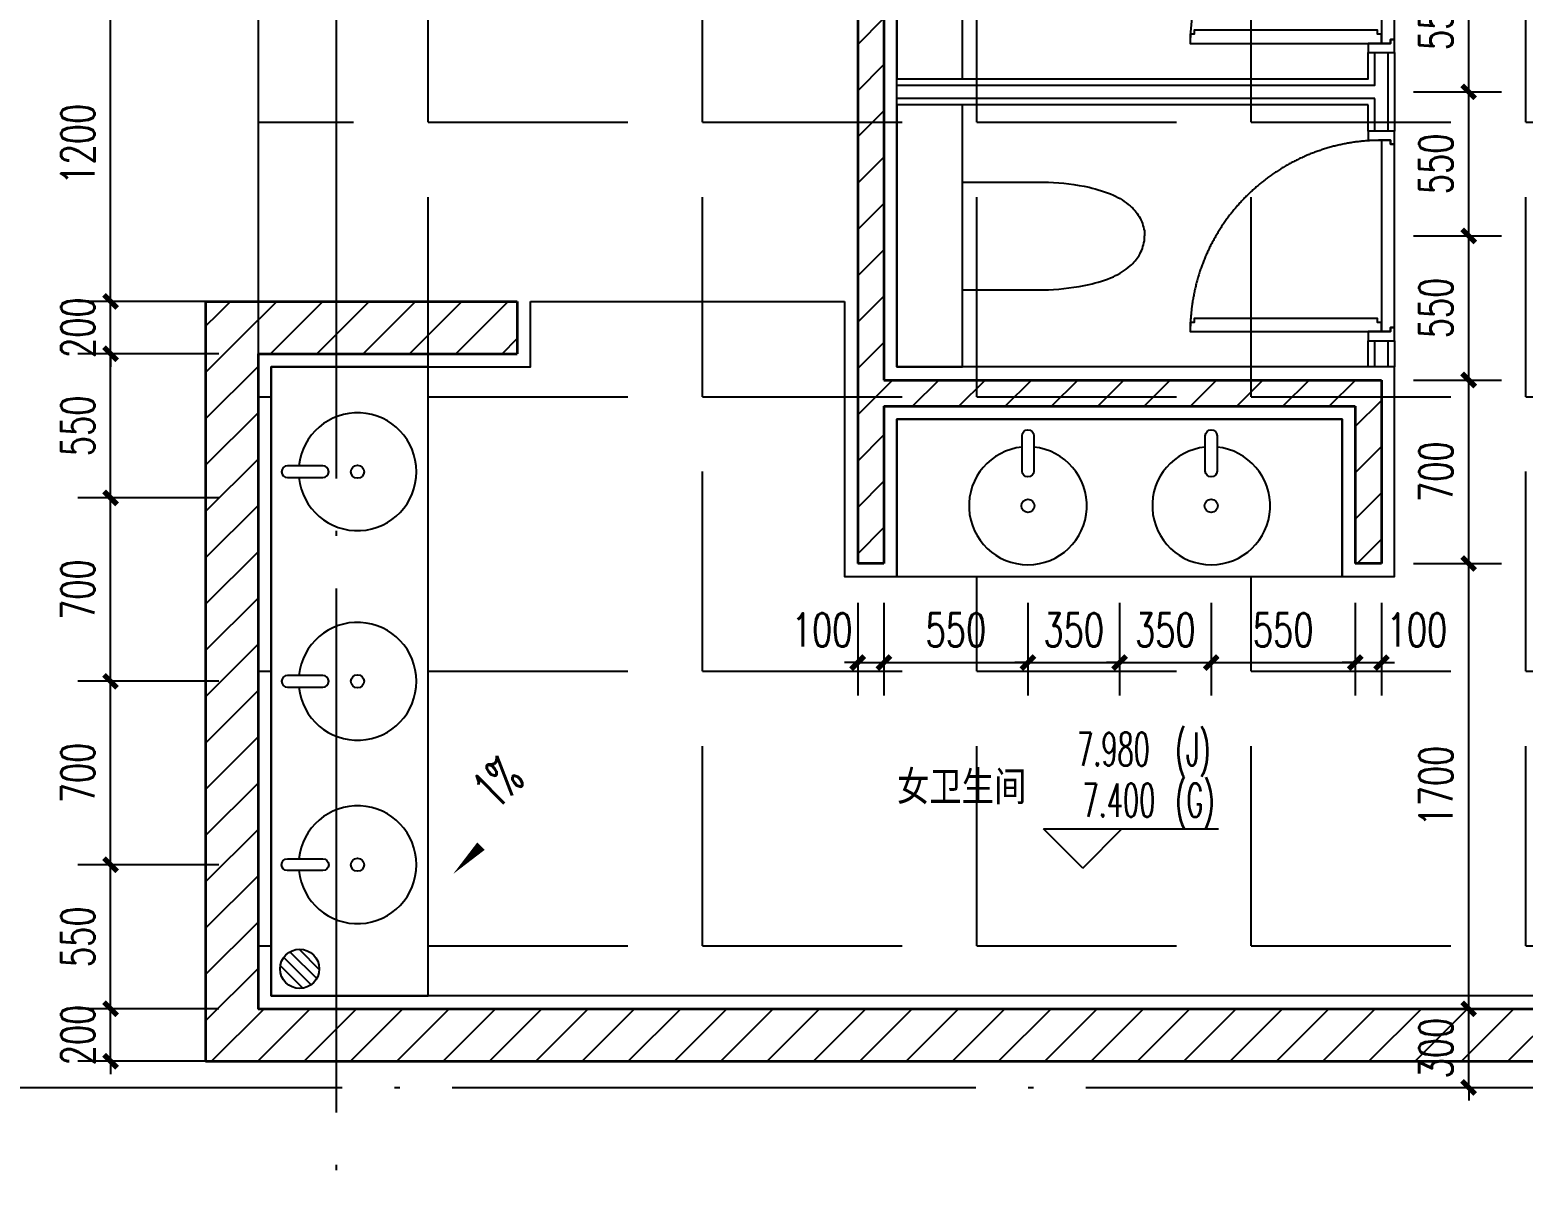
# Model space of a CAD drawing. Header units: millimetres. Extents: x 434053 to 1059003, y -2417481 to 936527.
# Drawn here: x 532722 to 538424, y -2131332 to -2126950 of the extents above; entities that cross this region are included whole.
import ezdxf

# ---------------------------------------------------------------- set-up
doc = ezdxf.new("R2010")
doc.units = ezdxf.units.MM
doc.header["$LTSCALE"] = 1000
doc.header["$MEASUREMENT"] = 0
doc.linetypes.add('DOTE', pattern=[2.42, 2, -0.2, 0.02, -0.2])
doc.linetypes.add('HIDDEN', pattern=[9.525, 6.35, -3.175])
doc.layers.get('Defpoints').update_dxf_attribs({"color": 6})
for name, color, linetype in [('A-ANNO-DIMS', 3, 'Continuous'), ('A-ANNO-ELEV', 3, 'Continuous'), ('A-AXIS', 16, 'DOTE'), ('A-WALL-PATT', 8, 'Continuous'), ('DIM_SYMB', 3, 'Continuous'), ('fur2023', 252, 'Continuous'), ('PUB_TEXT', 7, 'Continuous'), ('STAIR', 2, 'Continuous'), ('建筑-楼板开洞', 251, 'Continuous')]:
    doc.layers.add(name, color=color, linetype=linetype)
doc.layers.add('A-ANNO-TEXT', color=7, linetype='Continuous', lineweight=25)
doc.layers.add('A-WALL', color=5, linetype='Continuous', lineweight=35)
doc.styles.add('_TCH_DIM', font='SIMPLEX.shx', dxfattribs={"width": 0.8, "height": 3, "bigfont": 'GBCBIG.shx'})
doc.styles.add('_TCH_DIM_T3', font='SIMPLEX', dxfattribs={"width": 0.705882, "bigfont": 'GBCBIG'})
doc.styles.add('TITXV', font='', dxfattribs={"width": 0.8})
doc.styles.get('TITXV').set_extended_font_data('SimSun')
doc.dimstyles.new('_TCH_ARCH&&50', dxfattribs={"dimtxt": 127.5, "dimasz": 50, "dimexe": 125, "dimexo": 150, "dimgap": 61.25, "dimtad": 1, "dimdec": 0, "dimzin": 0, "dimdsep": 46, "dimtxsty": '_TCH_DIM_T3', "dimblk": 'ARCHTICK', "dimcen": 0.09, "dimclrt": 7, "dimazin": 2, "dimtfac": 1, "dimtdec": 0, "dimtix": 1, "dimtmove": 2, "dimatfit": 3, "dimfxl": 1, "dimtolj": 1, "dimtzin": 0, "dimarcsym": 0})
pattern_1 = [(45, (-1713816.56, -1462893.01), (-88.388383, 88.388383), [])]

# ---------------------------------------------------------------- blocks, each defined once
blk = doc.blocks.new('*U310')
for points in [[(35, 50), (70, 50), (70, 65), (85, 65), (85, 765), (70, 765), (70, 780), (35, 780)], [(0, 0), (50, 0), (50, 15), (35, 15), (35, 50), (35, 50), (35, 100), (0, 100)], [(750, 0), (800, 0), (800, 100), (790, 100), (765, 100), (765, 50), (765, 50), (765, 15), (750, 15)]]:
    blk.add_lwpolyline(points, close=True)
at = {"linetype": 'HIDDEN'}
blk.add_lwpolyline([(35, 50), (35, 15), (50, 15), (50, 0), (750, 0), (750, 15), (765, 15), (765, 50)], close=True, dxfattribs=at)
blk.add_arc((35, 50), 730, 0, 90, dxfattribs=at)
blk = doc.blocks.new('dgsdgadffCES9786-2')
for p, q in [((0, 205.7), (0, -205.7)), ((0, 205.7), (328.7, 205.7)), ((0, -205.7), (328.7, -205.7))]:
    blk.add_line(p, q)
for points in [[(328.7, 205.7, -0.036975), (483.7, 185.8, -0.031573), (576.5, 155.9, -0.063048), (640.8, 114.5, -0.079558), (674.9, 74.1, -0.085202), (694.7, 19, -0.029079), (695, 0, -0.420896)], [(328.7, -205.7, 0.036975), (483.7, -185.8, 0.031573), (576.5, -155.9, 0.063048), (640.8, -114.5, 0.079558), (674.9, -74.1, 0.085202), (694.7, -19, 0.029079), (695, 0, 0.420896)]]:
    blk.add_lwpolyline(points, format="xyb")
blk = doc.blocks.new('adfadfd')
at = {"layer": 'fur2023'}
blk.add_line((-4625.1, 14270), (-3425.1, 14270), dxfattribs=at)
for points in [[(-3225.1, 15120), (-2975.1, 15120), (-2975.1, 16120), (-3225.1, 16120)], [(-1400.1, 15045), (-3225.1, 15045), (-3225.1, 15095), (-1400.1, 15095), (-1400.1, 15220), (-1350.1, 15220), (-1350.1, 14920), (-1400.1, 14920)], [(-1425.1, 15020), (-3225.1, 15020), (-3225.1, 15120), (-1425.1, 15120), (-1425.1, 15220), (-1325.1, 15220), (-1325.1, 14920), (-1425.1, 14920)], [(-3225.1, 14020), (-2975.1, 14020), (-2975.1, 15020), (-3225.1, 15020)], [(-1325.1, 14020), (-1425.1, 14020), (-1425.1, 14120), (-1325.1, 14120)], [(-1350.1, 14020), (-1400.1, 14020), (-1400.1, 14120), (-1350.1, 14120)]]:
    blk.add_lwpolyline(points, close=True, dxfattribs=at)
at = {"layer": 'fur2023', "rotation": 90}
for p in [(-1325.1, 15220), (-1325.1, 14120)]:
    blk.add_blockref('*U310', p, dxfattribs=at)
at = {"layer": 'fur2023', "xscale": -1, "rotation": 180}
blk.add_blockref('dgsdgadffCES9786-2', (-2975.1, 14520), dxfattribs=at)
for points in [[(-5615.1, 11620), (-5015.1, 11620), (-5015.1, 14020), (-5615.1, 14020)], [(-3225.1, 13220), (-1525.1, 13220), (-1525.1, 13820), (-3225.1, 13820)]]:
    blk.add_wipeout(points).dxf.layer = 'fur2023'
at = {"layer": 'fur2023'}
blk.add_lwpolyline([(-3425.1, 14270), (-3425.1, 13920), (-3425.1, 13220), (-3225.1, 13220), (-3225.1, 13820), (-1525.1, 13820), (-1525.1, 13220), (-1325.1, 13220), (-1325.1, 14020), (-3225.1, 14020), (-3225.1, 15570), (-3225.1, 18320), (-1325.1, 18320), (-1325.1, 19420), (1684.9, 19420), (1684.9, 11820), (-125.1, 11820), (-125.1, 11620), (-5615.1, 11620), (-5615.1, 14020), (-4625.1, 14020), (-4625.1, 14270)], dxfattribs=at)
for points in [[(-5615.1, 11620), (-5015.1, 11620), (-5015.1, 14020), (-5615.1, 14020)], [(-3225.1, 13220), (-1525.1, 13220), (-1525.1, 13820), (-3225.1, 13820)]]:
    blk.add_lwpolyline(points, close=True, dxfattribs=at)
for points in [[(-2702.6, 13757.5), (-2702.6, 13622.5, -1), (-2747.6, 13622.5), (-2747.6, 13757.5, -1)], [(-2002.6, 13757.5), (-2002.6, 13622.5, -1), (-2047.6, 13622.5), (-2047.6, 13757.5, -1)], [(-5552.6, 13597.5), (-5417.6, 13597.5, 1), (-5417.6, 13642.5), (-5552.6, 13642.5, 1)], [(-5552.6, 12797.5), (-5417.6, 12797.5, 1), (-5417.6, 12842.5), (-5552.6, 12842.5, 1)], [(-5552.6, 12142.5), (-5417.6, 12142.5, -1), (-5417.6, 12097.5), (-5552.6, 12097.5, -1)]]:
    blk.add_lwpolyline(points, format="xyb", close=True, dxfattribs=at)
for centre in [(-5285.1, 13620), (-2725.1, 13490), (-2025.1, 13490), (-5285.1, 12820), (-5285.1, 12120)]:
    blk.add_circle(centre, 25, dxfattribs=at)
for centre, start, end in [((-5285.1, 13620), 185.7392, 174.2608), ((-2725.1, 13490), 95.7392, 84.2608), ((-2025.1, 13490), 95.7392, 84.2608), ((-5285.1, 12820), 185.7392, 174.2608), ((-5285.1, 12120), 185.7392, 174.2608)]:
    blk.add_arc(centre, 225, start, end, dxfattribs=at)
blk = doc.blocks.new('adadgsfgh')
at = {"layer": 'A-AXIS'}
for p, q in [((-8450.7, -859), (-8450.7, 16732.8)), ((-10429.1, 1656.3), (626, 1656.3))]:
    blk.add_line(p, q, dxfattribs=at)
blk = doc.blocks.new('fdshf')
at = {"layer": 'STAIR'}
h = blk.add_hatch(dxfattribs=at)
h.set_pattern_fill('ANSI31', color=8, scale=20, style=0)
h.set_pattern_definition([(45, (-83487.75, 15410.437), (-22.45064, 22.45064), [])])
edge = h.paths.add_edge_path()
edge.add_arc((0, 0), 75, 0, 360)
blk.add_circle((0, 0), 75, dxfattribs=at)
blk = doc.blocks.new('_ArchTick')
at = {"color": 0, "linetype": 'ByBlock', "const_width": 0.4}
blk.add_lwpolyline([(-0.5, -0.5), (0.5, 0.5)], dxfattribs=at)
blk = doc.blocks.new('*D725')
at = {"layer": 'A-ANNO-DIMS', "color": 0, "lineweight": -2, "transparency": 16777216}
for p, q in [((537782.9, -2129136.2), (537782.9, -2129489.9)), ((537882.9, -2129136.2), (537882.9, -2129489.9)), ((537782.9, -2129364.9), (537732.9, -2129364.9)), ((537782.9, -2129364.9), (537882.9, -2129364.9)), ((537882.9, -2129364.9), (537932.9, -2129364.9))]:
    blk.add_line(p, q, dxfattribs=at)
at = {"layer": 'Defpoints', "color": 0, "transparency": 16777216}
for p in [(537782.9, -2128986.2), (537882.9, -2128986.2), (537882.9, -2129364.9)]:
    blk.add_point(p, dxfattribs=at)
at = {"layer": 'A-ANNO-DIMS', "color": 0, "lineweight": -2, "transparency": 16777216, "xscale": 50, "yscale": 50, "zscale": 50}
blk.add_blockref('_ArchTick', (537782.9, -2129364.9), dxfattribs=at)
at = {"layer": 'A-ANNO-DIMS', "color": 0, "lineweight": -2, "transparency": 16777216, "xscale": 50, "yscale": 50, "zscale": 50, "rotation": 180}
blk.add_blockref('_ArchTick', (537882.9, -2129364.9), dxfattribs=at)
at = {"layer": 'A-ANNO-DIMS', "color": 7, "transparency": 16777216, "insert": (538018.6, -2129239.9), "char_height": 127.5, "attachment_point": 5, "style": '_TCH_DIM_T3'}
blk.add_mtext('\\A1;100', dxfattribs=at)
blk = doc.blocks.new('*D726')
at = {"layer": 'A-ANNO-DIMS', "color": 0, "lineweight": -2, "transparency": 16777216}
for p, q in [((537232.9, -2129136.2), (537232.9, -2129489.9)), ((537782.9, -2129136.2), (537782.9, -2129489.9)), ((537232.9, -2129364.9), (537782.9, -2129364.9))]:
    blk.add_line(p, q, dxfattribs=at)
at = {"layer": 'Defpoints', "color": 0, "transparency": 16777216}
for p in [(537232.9, -2128986.2), (537782.9, -2128986.2), (537782.9, -2129364.9)]:
    blk.add_point(p, dxfattribs=at)
at = {"layer": 'A-ANNO-DIMS', "color": 0, "lineweight": -2, "transparency": 16777216, "xscale": 50, "yscale": 50, "zscale": 50, "rotation": 180}
blk.add_blockref('_ArchTick', (537232.9, -2129364.9), dxfattribs=at)
at = {"layer": 'A-ANNO-DIMS', "color": 0, "lineweight": -2, "transparency": 16777216, "xscale": 50, "yscale": 50, "zscale": 50}
blk.add_blockref('_ArchTick', (537782.9, -2129364.9), dxfattribs=at)
at = {"layer": 'A-ANNO-DIMS', "color": 7, "transparency": 16777216, "insert": (537507.9, -2129239.9), "char_height": 127.5, "attachment_point": 5, "style": '_TCH_DIM_T3'}
blk.add_mtext('\\A1;550', dxfattribs=at)
blk = doc.blocks.new('*D727')
at = {"layer": 'A-ANNO-DIMS', "color": 0, "lineweight": -2, "transparency": 16777216}
for p, q in [((536882.9, -2129136.2), (536882.9, -2129489.9)), ((537232.9, -2129136.2), (537232.9, -2129489.9)), ((536882.9, -2129364.9), (536832.9, -2129364.9)), ((536882.9, -2129364.9), (537232.9, -2129364.9)), ((537232.9, -2129364.9), (537282.9, -2129364.9))]:
    blk.add_line(p, q, dxfattribs=at)
at = {"layer": 'Defpoints', "color": 0, "transparency": 16777216}
for p in [(536882.9, -2128986.2), (537232.9, -2128986.2), (537232.9, -2129364.9)]:
    blk.add_point(p, dxfattribs=at)
at = {"layer": 'A-ANNO-DIMS', "color": 0, "lineweight": -2, "transparency": 16777216, "xscale": 50, "yscale": 50, "zscale": 50}
blk.add_blockref('_ArchTick', (536882.9, -2129364.9), dxfattribs=at)
at = {"layer": 'A-ANNO-DIMS', "color": 0, "lineweight": -2, "transparency": 16777216, "xscale": 50, "yscale": 50, "zscale": 50, "rotation": 180}
blk.add_blockref('_ArchTick', (537232.9, -2129364.9), dxfattribs=at)
at = {"layer": 'A-ANNO-DIMS', "color": 7, "transparency": 16777216, "insert": (537057.9, -2129239.9), "char_height": 127.5, "attachment_point": 5, "style": '_TCH_DIM_T3'}
blk.add_mtext('\\A1;350', dxfattribs=at)
blk = doc.blocks.new('*D728')
at = {"layer": 'A-ANNO-DIMS', "color": 0, "lineweight": -2, "transparency": 16777216}
for p, q in [((536532.9, -2129136.2), (536532.9, -2129489.9)), ((536882.9, -2129136.2), (536882.9, -2129489.9)), ((536532.9, -2129364.9), (536482.9, -2129364.9)), ((536532.9, -2129364.9), (536882.9, -2129364.9)), ((536882.9, -2129364.9), (536932.9, -2129364.9))]:
    blk.add_line(p, q, dxfattribs=at)
at = {"layer": 'Defpoints', "color": 0, "transparency": 16777216}
for p in [(536532.9, -2128986.2), (536882.9, -2128986.2), (536882.9, -2129364.9)]:
    blk.add_point(p, dxfattribs=at)
at = {"layer": 'A-ANNO-DIMS', "color": 0, "lineweight": -2, "transparency": 16777216, "xscale": 50, "yscale": 50, "zscale": 50}
blk.add_blockref('_ArchTick', (536532.9, -2129364.9), dxfattribs=at)
at = {"layer": 'A-ANNO-DIMS', "color": 0, "lineweight": -2, "transparency": 16777216, "xscale": 50, "yscale": 50, "zscale": 50, "rotation": 180}
blk.add_blockref('_ArchTick', (536882.9, -2129364.9), dxfattribs=at)
at = {"layer": 'A-ANNO-DIMS', "color": 7, "transparency": 16777216, "insert": (536707.9, -2129239.9), "char_height": 127.5, "attachment_point": 5, "style": '_TCH_DIM_T3'}
blk.add_mtext('\\A1;350', dxfattribs=at)
blk = doc.blocks.new('*D729')
at = {"layer": 'A-ANNO-DIMS', "color": 0, "lineweight": -2, "transparency": 16777216}
for p, q in [((535982.9, -2129136.2), (535982.9, -2129489.9)), ((536532.9, -2129136.2), (536532.9, -2129489.9)), ((535982.9, -2129364.9), (536532.9, -2129364.9))]:
    blk.add_line(p, q, dxfattribs=at)
at = {"layer": 'Defpoints', "color": 0, "transparency": 16777216}
for p in [(535982.9, -2128986.2), (536532.9, -2128986.2), (536532.9, -2129364.9)]:
    blk.add_point(p, dxfattribs=at)
at = {"layer": 'A-ANNO-DIMS', "color": 0, "lineweight": -2, "transparency": 16777216, "xscale": 50, "yscale": 50, "zscale": 50, "rotation": 180}
blk.add_blockref('_ArchTick', (535982.9, -2129364.9), dxfattribs=at)
at = {"layer": 'A-ANNO-DIMS', "color": 0, "lineweight": -2, "transparency": 16777216, "xscale": 50, "yscale": 50, "zscale": 50}
blk.add_blockref('_ArchTick', (536532.9, -2129364.9), dxfattribs=at)
at = {"layer": 'A-ANNO-DIMS', "color": 7, "transparency": 16777216, "insert": (536257.9, -2129239.9), "char_height": 127.5, "attachment_point": 5, "style": '_TCH_DIM_T3'}
blk.add_mtext('\\A1;550', dxfattribs=at)
blk = doc.blocks.new('*D730')
at = {"layer": 'A-ANNO-DIMS', "color": 0, "lineweight": -2, "transparency": 16777216}
for p, q in [((535882.9, -2129136.2), (535882.9, -2129489.9)), ((535982.9, -2129136.2), (535982.9, -2129489.9)), ((535882.9, -2129364.9), (535832.9, -2129364.9)), ((535882.9, -2129364.9), (535982.9, -2129364.9)), ((535982.9, -2129364.9), (536032.9, -2129364.9))]:
    blk.add_line(p, q, dxfattribs=at)
at = {"layer": 'Defpoints', "color": 0, "transparency": 16777216}
for p in [(535882.9, -2128986.2), (535982.9, -2128986.2), (535982.9, -2129364.9)]:
    blk.add_point(p, dxfattribs=at)
at = {"layer": 'A-ANNO-DIMS', "color": 0, "lineweight": -2, "transparency": 16777216, "xscale": 50, "yscale": 50, "zscale": 50}
blk.add_blockref('_ArchTick', (535882.9, -2129364.9), dxfattribs=at)
at = {"layer": 'A-ANNO-DIMS', "color": 0, "lineweight": -2, "transparency": 16777216, "xscale": 50, "yscale": 50, "zscale": 50, "rotation": 180}
blk.add_blockref('_ArchTick', (535982.9, -2129364.9), dxfattribs=at)
at = {"layer": 'A-ANNO-DIMS', "color": 7, "transparency": 16777216, "insert": (535747.2, -2129239.9), "char_height": 127.5, "attachment_point": 5, "style": '_TCH_DIM_T3'}
blk.add_mtext('\\A1;100', dxfattribs=at)
blk = doc.blocks.new('*D743')
at = {"layer": 'A-ANNO-DIMS', "color": 0, "lineweight": -2, "transparency": 16777216}
for p, q in [((538005.5, -2126636.2), (538341.1, -2126636.2)), ((538216.1, -2127186.2), (538216.1, -2126636.2)), ((538005.5, -2127186.2), (538341.1, -2127186.2))]:
    blk.add_line(p, q, dxfattribs=at)
at = {"layer": 'Defpoints', "color": 0, "transparency": 16777216}
for p in [(537855.5, -2126636.2), (538216.1, -2126636.2), (537855.5, -2127186.2)]:
    blk.add_point(p, dxfattribs=at)
at = {"layer": 'A-ANNO-DIMS', "color": 0, "lineweight": -2, "transparency": 16777216, "xscale": 50, "yscale": 50, "zscale": 50}
for p, rotation in [((538216.1, -2126636.2), 90), ((538216.1, -2127186.2), 270)]:
    blk.add_blockref('_ArchTick', p, dxfattribs=dict(at, rotation=rotation))
at = {"layer": 'A-ANNO-DIMS', "color": 7, "transparency": 16777216, "insert": (538091.1, -2126911.2), "char_height": 127.5, "attachment_point": 5, "rotation": 90, "style": '_TCH_DIM_T3'}
blk.add_mtext('\\A1;550', dxfattribs=at)
blk = doc.blocks.new('*D744')
at = {"layer": 'A-ANNO-DIMS', "color": 0, "lineweight": -2, "transparency": 16777216}
for p, q in [((538005.5, -2127186.2), (538341.1, -2127186.2)), ((538216.1, -2127736.2), (538216.1, -2127186.2)), ((538005.5, -2127736.2), (538341.1, -2127736.2))]:
    blk.add_line(p, q, dxfattribs=at)
at = {"layer": 'Defpoints', "color": 0, "transparency": 16777216}
for p in [(537855.5, -2127186.2), (538216.1, -2127186.2), (537855.5, -2127736.2)]:
    blk.add_point(p, dxfattribs=at)
at = {"layer": 'A-ANNO-DIMS', "color": 0, "lineweight": -2, "transparency": 16777216, "xscale": 50, "yscale": 50, "zscale": 50}
for p, rotation in [((538216.1, -2127186.2), 90), ((538216.1, -2127736.2), 270)]:
    blk.add_blockref('_ArchTick', p, dxfattribs=dict(at, rotation=rotation))
at = {"layer": 'A-ANNO-DIMS', "color": 7, "transparency": 16777216, "insert": (538091.1, -2127461.2), "char_height": 127.5, "attachment_point": 5, "rotation": 90, "style": '_TCH_DIM_T3'}
blk.add_mtext('\\A1;550', dxfattribs=at)
blk = doc.blocks.new('*D745')
at = {"layer": 'A-ANNO-DIMS', "color": 0, "lineweight": -2, "transparency": 16777216}
for p, q in [((538005.5, -2127736.2), (538341.1, -2127736.2)), ((538216.1, -2128286.2), (538216.1, -2127736.2)), ((538005.5, -2128286.2), (538341.1, -2128286.2))]:
    blk.add_line(p, q, dxfattribs=at)
at = {"layer": 'Defpoints', "color": 0, "transparency": 16777216}
for p in [(537855.5, -2127736.2), (538216.1, -2127736.2), (537855.5, -2128286.2)]:
    blk.add_point(p, dxfattribs=at)
at = {"layer": 'A-ANNO-DIMS', "color": 0, "lineweight": -2, "transparency": 16777216, "xscale": 50, "yscale": 50, "zscale": 50}
for p, rotation in [((538216.1, -2127736.2), 90), ((538216.1, -2128286.2), 270)]:
    blk.add_blockref('_ArchTick', p, dxfattribs=dict(at, rotation=rotation))
at = {"layer": 'A-ANNO-DIMS', "color": 7, "transparency": 16777216, "insert": (538091.1, -2128011.2), "char_height": 127.5, "attachment_point": 5, "rotation": 90, "style": '_TCH_DIM_T3'}
blk.add_mtext('\\A1;550', dxfattribs=at)
blk = doc.blocks.new('*D746')
at = {"layer": 'A-ANNO-DIMS', "color": 0, "lineweight": -2, "transparency": 16777216}
for p, q in [((538005.5, -2128286.2), (538341.1, -2128286.2)), ((538216.1, -2128986.2), (538216.1, -2128286.2)), ((538005.5, -2128986.2), (538341.1, -2128986.2))]:
    blk.add_line(p, q, dxfattribs=at)
at = {"layer": 'Defpoints', "color": 0, "transparency": 16777216}
for p in [(537855.5, -2128286.2), (538216.1, -2128286.2), (537855.5, -2128986.2)]:
    blk.add_point(p, dxfattribs=at)
at = {"layer": 'A-ANNO-DIMS', "color": 0, "lineweight": -2, "transparency": 16777216, "xscale": 50, "yscale": 50, "zscale": 50}
for p, rotation in [((538216.1, -2128286.2), 90), ((538216.1, -2128986.2), 270)]:
    blk.add_blockref('_ArchTick', p, dxfattribs=dict(at, rotation=rotation))
at = {"layer": 'A-ANNO-DIMS', "color": 7, "transparency": 16777216, "insert": (538091.1, -2128636.2), "char_height": 127.5, "attachment_point": 5, "rotation": 90, "style": '_TCH_DIM_T3'}
blk.add_mtext('\\A1;700', dxfattribs=at)
blk = doc.blocks.new('*D747')
at = {"layer": 'A-ANNO-DIMS', "color": 0, "lineweight": -2, "transparency": 16777216}
for p, q in [((538005.5, -2128986.2), (538341.1, -2128986.2)), ((538216.1, -2130686.2), (538216.1, -2128986.2)), ((538005.5, -2130686.2), (538341.1, -2130686.2))]:
    blk.add_line(p, q, dxfattribs=at)
at = {"layer": 'Defpoints', "color": 0, "transparency": 16777216}
for p in [(537855.5, -2128986.2), (538216.1, -2128986.2), (537855.5, -2130686.2)]:
    blk.add_point(p, dxfattribs=at)
at = {"layer": 'A-ANNO-DIMS', "color": 0, "lineweight": -2, "transparency": 16777216, "xscale": 50, "yscale": 50, "zscale": 50}
for p, rotation in [((538216.1, -2128986.2), 90), ((538216.1, -2130686.2), 270)]:
    blk.add_blockref('_ArchTick', p, dxfattribs=dict(at, rotation=rotation))
at = {"layer": 'A-ANNO-DIMS', "color": 7, "transparency": 16777216, "insert": (538091.1, -2129836.2), "char_height": 127.5, "attachment_point": 5, "rotation": 90, "style": '_TCH_DIM_T3'}
blk.add_mtext('\\A1;1700', dxfattribs=at)
blk = doc.blocks.new('*D748')
at = {"layer": 'A-ANNO-DIMS', "color": 0, "lineweight": -2, "transparency": 16777216}
for p, q in [((538216.1, -2130686.2), (538216.1, -2130636.2)), ((538005.5, -2130686.2), (538341.1, -2130686.2)), ((538216.1, -2130986.2), (538216.1, -2130686.2)), ((538005.5, -2130986.2), (538341.1, -2130986.2)), ((538216.1, -2130986.2), (538216.1, -2131036.2))]:
    blk.add_line(p, q, dxfattribs=at)
at = {"layer": 'Defpoints', "color": 0, "transparency": 16777216}
for p in [(537855.5, -2130686.2), (538216.1, -2130686.2), (537855.5, -2130986.2)]:
    blk.add_point(p, dxfattribs=at)
at = {"layer": 'A-ANNO-DIMS', "color": 0, "lineweight": -2, "transparency": 16777216, "xscale": 50, "yscale": 50, "zscale": 50}
for p, rotation in [((538216.1, -2130686.2), 270), ((538216.1, -2130986.2), 90)]:
    blk.add_blockref('_ArchTick', p, dxfattribs=dict(at, rotation=rotation))
at = {"layer": 'A-ANNO-DIMS', "color": 7, "transparency": 16777216, "insert": (538091.1, -2130836.2), "char_height": 127.5, "attachment_point": 5, "rotation": 90, "style": '_TCH_DIM_T3'}
blk.add_mtext('\\A1;300', dxfattribs=at)
blk = doc.blocks.new('*D796')
at = {"layer": 'A-ANNO-DIMS', "color": 0, "lineweight": -2, "transparency": 16777216}
for p, q in [((533442.9, -2126786.2), (532904.8, -2126786.2)), ((533029.8, -2127986.2), (533029.8, -2126786.2)), ((533442.9, -2127986.2), (532904.8, -2127986.2))]:
    blk.add_line(p, q, dxfattribs=at)
at = {"layer": 'Defpoints', "color": 0, "transparency": 16777216}
for p in [(533029.8, -2126786.2), (533592.9, -2126786.2), (533592.9, -2127986.2)]:
    blk.add_point(p, dxfattribs=at)
at = {"layer": 'A-ANNO-DIMS', "color": 0, "lineweight": -2, "transparency": 16777216, "xscale": 50, "yscale": 50, "zscale": 50}
for p, rotation in [((533029.8, -2126786.2), 90), ((533029.8, -2127986.2), 270)]:
    blk.add_blockref('_ArchTick', p, dxfattribs=dict(at, rotation=rotation))
at = {"layer": 'A-ANNO-DIMS', "color": 7, "transparency": 16777216, "insert": (532904.8, -2127386.2), "char_height": 127.5, "attachment_point": 5, "rotation": 90, "style": '_TCH_DIM_T3'}
blk.add_mtext('\\A1;1200', dxfattribs=at)
blk = doc.blocks.new('*D797')
at = {"layer": 'A-ANNO-DIMS', "color": 0, "lineweight": -2, "transparency": 16777216}
for p, q in [((533029.8, -2127986.2), (533029.8, -2127936.2)), ((533442.9, -2127986.2), (532904.8, -2127986.2)), ((533029.8, -2128186.2), (533029.8, -2127986.2)), ((533442.9, -2128186.2), (532904.8, -2128186.2)), ((533029.8, -2128186.2), (533029.8, -2128236.2))]:
    blk.add_line(p, q, dxfattribs=at)
at = {"layer": 'Defpoints', "color": 0, "transparency": 16777216}
for p in [(533029.8, -2127986.2), (533592.9, -2127986.2), (533592.9, -2128186.2)]:
    blk.add_point(p, dxfattribs=at)
at = {"layer": 'A-ANNO-DIMS', "color": 0, "lineweight": -2, "transparency": 16777216, "xscale": 50, "yscale": 50, "zscale": 50}
for p, rotation in [((533029.8, -2127986.2), 270), ((533029.8, -2128186.2), 90)]:
    blk.add_blockref('_ArchTick', p, dxfattribs=dict(at, rotation=rotation))
at = {"layer": 'A-ANNO-DIMS', "color": 7, "transparency": 16777216, "insert": (532904.8, -2128086.2), "char_height": 127.5, "attachment_point": 5, "rotation": 90, "style": '_TCH_DIM_T3'}
blk.add_mtext('\\A1;200', dxfattribs=at)
blk = doc.blocks.new('*D798')
at = {"layer": 'A-ANNO-DIMS', "color": 0, "lineweight": -2, "transparency": 16777216}
for p, q in [((533442.9, -2128186.2), (532904.8, -2128186.2)), ((533029.8, -2128736.2), (533029.8, -2128186.2)), ((533442.9, -2128736.2), (532904.8, -2128736.2))]:
    blk.add_line(p, q, dxfattribs=at)
at = {"layer": 'Defpoints', "color": 0, "transparency": 16777216}
for p in [(533029.8, -2128186.2), (533592.9, -2128186.2), (533592.9, -2128736.2)]:
    blk.add_point(p, dxfattribs=at)
at = {"layer": 'A-ANNO-DIMS', "color": 0, "lineweight": -2, "transparency": 16777216, "xscale": 50, "yscale": 50, "zscale": 50}
for p, rotation in [((533029.8, -2128186.2), 90), ((533029.8, -2128736.2), 270)]:
    blk.add_blockref('_ArchTick', p, dxfattribs=dict(at, rotation=rotation))
at = {"layer": 'A-ANNO-DIMS', "color": 7, "transparency": 16777216, "insert": (532904.8, -2128461.2), "char_height": 127.5, "attachment_point": 5, "rotation": 90, "style": '_TCH_DIM_T3'}
blk.add_mtext('\\A1;550', dxfattribs=at)
blk = doc.blocks.new('*D799')
at = {"layer": 'A-ANNO-DIMS', "color": 0, "lineweight": -2, "transparency": 16777216}
for p, q in [((533442.9, -2128736.2), (532904.8, -2128736.2)), ((533029.8, -2129436.2), (533029.8, -2128736.2)), ((533442.9, -2129436.2), (532904.8, -2129436.2))]:
    blk.add_line(p, q, dxfattribs=at)
at = {"layer": 'Defpoints', "color": 0, "transparency": 16777216}
for p in [(533029.8, -2128736.2), (533592.9, -2128736.2), (533592.9, -2129436.2)]:
    blk.add_point(p, dxfattribs=at)
at = {"layer": 'A-ANNO-DIMS', "color": 0, "lineweight": -2, "transparency": 16777216, "xscale": 50, "yscale": 50, "zscale": 50}
for p, rotation in [((533029.8, -2128736.2), 90), ((533029.8, -2129436.2), 270)]:
    blk.add_blockref('_ArchTick', p, dxfattribs=dict(at, rotation=rotation))
at = {"layer": 'A-ANNO-DIMS', "color": 7, "transparency": 16777216, "insert": (532904.8, -2129086.2), "char_height": 127.5, "attachment_point": 5, "rotation": 90, "style": '_TCH_DIM_T3'}
blk.add_mtext('\\A1;700', dxfattribs=at)
blk = doc.blocks.new('*D800')
at = {"layer": 'A-ANNO-DIMS', "color": 0, "lineweight": -2, "transparency": 16777216}
for p, q in [((533442.9, -2129436.2), (532904.8, -2129436.2)), ((533029.8, -2130136.2), (533029.8, -2129436.2)), ((533442.9, -2130136.2), (532904.8, -2130136.2))]:
    blk.add_line(p, q, dxfattribs=at)
at = {"layer": 'Defpoints', "color": 0, "transparency": 16777216}
for p in [(533029.8, -2129436.2), (533592.9, -2129436.2), (533592.9, -2130136.2)]:
    blk.add_point(p, dxfattribs=at)
at = {"layer": 'A-ANNO-DIMS', "color": 0, "lineweight": -2, "transparency": 16777216, "xscale": 50, "yscale": 50, "zscale": 50}
for p, rotation in [((533029.8, -2129436.2), 90), ((533029.8, -2130136.2), 270)]:
    blk.add_blockref('_ArchTick', p, dxfattribs=dict(at, rotation=rotation))
at = {"layer": 'A-ANNO-DIMS', "color": 7, "transparency": 16777216, "insert": (532904.8, -2129786.2), "char_height": 127.5, "attachment_point": 5, "rotation": 90, "style": '_TCH_DIM_T3'}
blk.add_mtext('\\A1;700', dxfattribs=at)
blk = doc.blocks.new('*D801')
at = {"layer": 'A-ANNO-DIMS', "color": 0, "lineweight": -2, "transparency": 16777216}
for p, q in [((533442.9, -2130136.2), (532904.8, -2130136.2)), ((533029.8, -2130686.2), (533029.8, -2130136.2)), ((533442.9, -2130686.2), (532904.8, -2130686.2))]:
    blk.add_line(p, q, dxfattribs=at)
at = {"layer": 'Defpoints', "color": 0, "transparency": 16777216}
for p in [(533029.8, -2130136.2), (533592.9, -2130136.2), (533592.9, -2130686.2)]:
    blk.add_point(p, dxfattribs=at)
at = {"layer": 'A-ANNO-DIMS', "color": 0, "lineweight": -2, "transparency": 16777216, "xscale": 50, "yscale": 50, "zscale": 50}
for p, rotation in [((533029.8, -2130136.2), 90), ((533029.8, -2130686.2), 270)]:
    blk.add_blockref('_ArchTick', p, dxfattribs=dict(at, rotation=rotation))
at = {"layer": 'A-ANNO-DIMS', "color": 7, "transparency": 16777216, "insert": (532904.8, -2130411.2), "char_height": 127.5, "attachment_point": 5, "rotation": 90, "style": '_TCH_DIM_T3'}
blk.add_mtext('\\A1;550', dxfattribs=at)
blk = doc.blocks.new('*D802')
at = {"layer": 'A-ANNO-DIMS', "color": 0, "lineweight": -2, "transparency": 16777216}
for p, q in [((533029.8, -2130686.2), (533029.8, -2130636.2)), ((533442.9, -2130686.2), (532904.8, -2130686.2)), ((533029.8, -2130886.2), (533029.8, -2130686.2)), ((533442.9, -2130886.2), (532904.8, -2130886.2)), ((533029.8, -2130886.2), (533029.8, -2130936.2))]:
    blk.add_line(p, q, dxfattribs=at)
at = {"layer": 'Defpoints', "color": 0, "transparency": 16777216}
for p in [(533029.8, -2130686.2), (533592.9, -2130686.2), (533592.9, -2130886.2)]:
    blk.add_point(p, dxfattribs=at)
at = {"layer": 'A-ANNO-DIMS', "color": 0, "lineweight": -2, "transparency": 16777216, "xscale": 50, "yscale": 50, "zscale": 50}
for p, rotation in [((533029.8, -2130686.2), 270), ((533029.8, -2130886.2), 90)]:
    blk.add_blockref('_ArchTick', p, dxfattribs=dict(at, rotation=rotation))
at = {"layer": 'A-ANNO-DIMS', "color": 7, "transparency": 16777216, "insert": (532904.8, -2130786.2), "char_height": 127.5, "attachment_point": 5, "rotation": 90, "style": '_TCH_DIM_T3'}
blk.add_mtext('\\A1;200', dxfattribs=at)

msp = doc.modelspace()

# ---------------------------------------------------------------- hatches: boundary and pattern name
at = {"layer": 'A-WALL-PATT'}
h = msp.add_hatch(dxfattribs=at)
h.set_pattern_fill('普通砖', color=256, scale=50, style=0)
h.set_pattern_definition(pattern_1)
h.paths.add_polyline_path([(533592.9, -2128186.2), (533392.9, -2127986.2), (533392.9, -2130886.2), (533592.9, -2130686.2)])
h = msp.add_hatch(dxfattribs=at)
h.set_pattern_fill('普通砖', color=256, scale=50, style=0)
h.set_pattern_definition(pattern_1)
h.paths.add_polyline_path([(539292.9, -2130886.2), (539292.9, -2130686.2), (533592.9, -2130686.2), (533392.9, -2130886.2)])
at = {"layer": '建筑-楼板开洞'}
h = msp.add_hatch(dxfattribs=at)
h.set_pattern_fill('ANGLE', color=256, scale=300)
h.set_pattern_definition([(0, (-12063903.9, -1756399.4), (0, 1047.75), [762, -285.75]), (90, (-12063903.9, -1756399.4), (-1047.75, 6e-14), [762, -285.75])])
h.paths.add_polyline_path([(540892.9, -2117486.2), (533592.9, -2117486.2), (533592.9, -2130686.2), (540892.9, -2130686.2)])

# ---------------------------------------------------------------- linework, layer by layer
at = {"layer": 'A-WALL'}
for p, q in [((533392.9, -2127986.2), (533392.9, -2130886.2)), ((533592.9, -2128186.2), (533592.9, -2130686.2)), ((533592.9, -2130686.2), (539292.9, -2130686.2)), ((533392.9, -2130886.2), (539292.9, -2130886.2))]:
    msp.add_line(p, q, dxfattribs=at)
at = {"layer": '建筑-楼板开洞'}
msp.add_lwpolyline([(540892.9, -2117486.2), (533592.9, -2117486.2), (533592.9, -2130686.2), (540892.9, -2130686.2)], close=True, dxfattribs=at)

# ---------------------------------------------------------------- dimensions: what is measured, and where the dimension line sits
at = {"layer": 'A-ANNO-DIMS'}
for p1, p2, picture, middle in [((533592.9, -2127986.2), (533592.9, -2126786.2), '*D796', (532904.8, -2127386.2)), ((533592.9, -2128186.2), (533592.9, -2127986.2), '*D797', (532904.8, -2128086.2)), ((533592.9, -2128736.2), (533592.9, -2128186.2), '*D798', (532904.8, -2128461.2)), ((533592.9, -2129436.2), (533592.9, -2128736.2), '*D799', (532904.8, -2129086.2)), ((533592.9, -2130136.2), (533592.9, -2129436.2), '*D800', (532904.8, -2129786.2)), ((533592.9, -2130686.2), (533592.9, -2130136.2), '*D801', (532904.8, -2130411.2)), ((533592.9, -2130886.2), (533592.9, -2130686.2), '*D802', (532904.8, -2130786.2))]:
    dim = msp.add_aligned_dim(p1=p1, p2=p2, distance=563, dimstyle='_TCH_ARCH&&50', dxfattribs=at)
    dim.commit()
    dim.dimension.update_dxf_attribs({"geometry": picture, "text_midpoint": middle})

# ---------------------------------------------------------------- next in the draw order: block references
at = {"layer": 'fur2023'}
msp.add_blockref('adfadfd', (539258, -2142256.2), dxfattribs=at)

# ---------------------------------------------------------------- next in the draw order: hatches: boundary and pattern name
at = {"layer": 'A-WALL-PATT'}
h = msp.add_hatch(dxfattribs=at)
h.set_pattern_fill('普通砖', color=256, scale=50, style=0)
h.set_pattern_definition(pattern_1)
h.paths.add_polyline_path([(535882.9, -2126786.2), (535882.9, -2128336.2), (535949.5, -2128336.2), (535982.9, -2128286.2), (535982.9, -2126786.2)])
h = msp.add_hatch(dxfattribs=at)
h.set_pattern_fill('普通砖', color=256, scale=50, style=0)
h.set_pattern_definition(pattern_1)
h.paths.add_polyline_path([(533392.9, -2127986.2), (533592.9, -2128186.2), (534582.9, -2128186.2), (534582.9, -2127986.2)])
h = msp.add_hatch(dxfattribs=at)
h.set_pattern_fill('普通砖', color=256, scale=50, style=0)
h.set_pattern_definition(pattern_1)
h.paths.add_polyline_path([(535949.5, -2128336.2), (535982.9, -2128386.2), (537782.9, -2128386.2), (537882.9, -2128286.2), (535982.9, -2128286.2)])
h = msp.add_hatch(dxfattribs=at)
h.set_pattern_fill('普通砖', color=256, scale=50, style=0)
h.set_pattern_definition(pattern_1)
h.paths.add_polyline_path([(537882.9, -2128286.2), (537782.9, -2128386.2), (537782.9, -2128986.2), (537882.9, -2128986.2)])
h = msp.add_hatch(dxfattribs=at)
h.set_pattern_fill('普通砖', color=256, scale=50, style=0)
h.set_pattern_definition(pattern_1)
h.paths.add_polyline_path([(535949.5, -2128336.2), (535882.9, -2128336.2), (535882.9, -2128986.2), (535982.9, -2128986.2), (535982.9, -2128386.2)])

# ---------------------------------------------------------------- next in the draw order: linework, layer by layer
at = {"layer": 'A-ANNO-ELEV'}
for p, q in [((536742.2, -2130148.8), (536592.2, -2129998.8)), ((536592.2, -2129998.8), (537260.7, -2129998.8)), ((536742.2, -2130148.8), (536892.2, -2129998.8))]:
    msp.add_line(p, q, dxfattribs=at)
at = {"layer": 'A-WALL'}
for p, q in [((535882.9, -2126786.2), (535882.9, -2128336.2)), ((535982.9, -2126786.2), (535982.9, -2128286.2)), ((533392.9, -2127986.2), (534582.9, -2127986.2)), ((534582.9, -2127986.2), (534582.9, -2128186.2)), ((533592.9, -2128186.2), (534582.9, -2128186.2)), ((535982.9, -2128286.2), (537882.9, -2128286.2)), ((537882.9, -2128286.2), (537882.9, -2128986.2)), ((535882.9, -2128336.2), (535882.9, -2128986.2)), ((535982.9, -2128386.2), (537782.9, -2128386.2)), ((535982.9, -2128386.2), (535982.9, -2128986.2)), ((537782.9, -2128386.2), (537782.9, -2128986.2)), ((535982.9, -2128986.2), (535882.9, -2128986.2)), ((537882.9, -2128986.2), (537782.9, -2128986.2))]:
    msp.add_line(p, q, dxfattribs=at)
at = {"layer": 'DIM_SYMB'}
for points in [[(534842.9, -2129666.9, 0, 0, 0), (534338.1, -2130171.6, 0, 40, 0), (534444.2, -2130065.5, 0, 0, 0)], [(538298.5, -2129666.9, 0, 0, 0), (538803.3, -2130171.6, 0, 40, 0), (538697.2, -2130065.5, 0, 0, 0)]]:
    msp.add_lwpolyline(points, format="xyseb", dxfattribs=at)

# ---------------------------------------------------------------- next in the draw order: block references
msp.add_blockref('adadgsfgh', (542343.5, -2132642.5))
at = {"layer": 'STAIR', "extrusion": (0, 0, -1), "xscale": -1, "zscale": -1, "rotation": 90.00000000103317}
msp.add_blockref('fdshf', (-533751.9, -2130533.8), dxfattribs=at)

# ---------------------------------------------------------------- next in the draw order: texts
at = {"layer": 'A-ANNO-TEXT'}
for s, height, style, width, p in [('(J)', 127.5, '_TCH_DIM', 0.564706, (537094.6, -2129758.8)), ('7.980', 127.5, '_TCH_DIM', 0.564706, (536721, -2129758.8)), ('女卫生间', 113.29, 'TITXV', 0.8, (536032.9, -2129893.4)), ('7.400', 127.5, '_TCH_DIM', 0.564706, (536741.6, -2129953.8)), ('(G)', 127.5, '_TCH_DIM', 0.564706, (537094.6, -2129953.8))]:
    msp.add_text(s, height=height, dxfattribs=dict(at, style=style, width=width)).set_placement(p)
at = {"layer": 'PUB_TEXT', "style": '_TCH_DIM', "width": 0.564706}
msp.add_text('1%', height=148.75, rotation=45, dxfattribs=at).set_placement((534505.3, -2129930.2))

# ---------------------------------------------------------------- next in the draw order: dimensions: what is measured, and where the dimension line sits
at = {"layer": 'A-ANNO-DIMS'}
for p1, p2, distance, picture, middle in [((537855.5, -2127186.2), (537855.5, -2126636.2), -360.7, '*D743', (538091.1, -2126911.2)), ((537855.5, -2127736.2), (537855.5, -2127186.2), -360.7, '*D744', (538091.1, -2127461.2)), ((537855.5, -2128286.2), (537855.5, -2127736.2), -360.7, '*D745', (538091.1, -2128011.2)), ((537855.5, -2128986.2), (537855.5, -2128286.2), -360.7, '*D746', (538091.1, -2128636.2)), ((535982.9, -2128986.2), (536532.9, -2128986.2), -378.7, '*D729', (536257.9, -2129239.9)), ((536532.9, -2128986.2), (536882.9, -2128986.2), -378.7, '*D728', (536707.9, -2129239.9)), ((536882.9, -2128986.2), (537232.9, -2128986.2), -378.7, '*D727', (537057.9, -2129239.9)), ((537232.9, -2128986.2), (537782.9, -2128986.2), -378.7, '*D726', (537507.9, -2129239.9)), ((537855.5, -2130686.2), (537855.5, -2128986.2), -360.7, '*D747', (538091.1, -2129836.2)), ((537855.5, -2130986.2), (537855.5, -2130686.2), -360.7, '*D748', (538091.1, -2130836.2))]:
    dim = msp.add_aligned_dim(p1=p1, p2=p2, distance=distance, dimstyle='_TCH_ARCH&&50', dxfattribs=at)
    dim.commit()
    dim.dimension.update_dxf_attribs({"geometry": picture, "text_midpoint": middle})
for base, p1, p2, picture, middle in [((535982.9, -2129364.9), (535882.9, -2128986.2), (535982.9, -2128986.2), '*D730', (535747.2, -2129239.9)), ((537882.9, -2129364.9), (537782.9, -2128986.2), (537882.9, -2128986.2), '*D725', (538018.6, -2129239.9))]:
    dim = msp.add_linear_dim(base=base, p1=p1, p2=p2, angle=0, dimstyle='_TCH_ARCH&&50', dxfattribs=at)
    dim.commit()
    dim.dimension.update_dxf_attribs({"geometry": picture, "text_midpoint": middle, "dimtype": 129})

doc.saveas('drawing.dxf')
